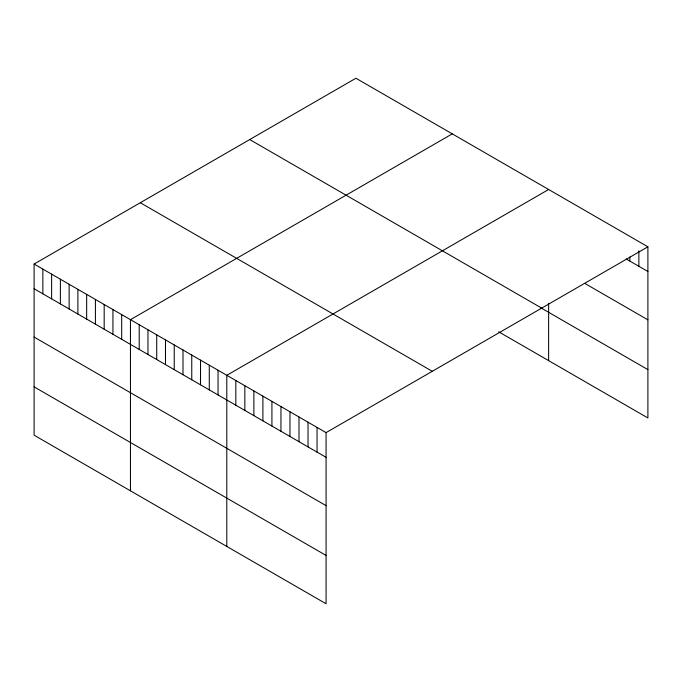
<?xml version="1.0" encoding="UTF-8"?>
<svg xmlns="http://www.w3.org/2000/svg" width="682" height="682" viewBox="0 0 682 682"><rect width="100%" height="100%" fill="white"/><g stroke="black" fill="none" stroke-linecap="round" stroke-linejoin="round"><path stroke-width="1.02" d="M647.9 246.807L326.073 432.618L326.073 603.758L34.1 435.193L34.1 264.045L355.927 78.242L647.9 246.807L647.9 417.955L498.704 331.81M452.277 133.868L130.45 319.679L130.45 490.818M548.626 189.494L226.799 375.305L226.799 546.444M626.238 259.007L647.9 271.504M584.73 283.362L647.9 319.832M249.723 139.554L541.696 308.128M540.749 307.761L647.9 369.627M140.304 202.733L432.277 371.298M34.1 264.045L326.073 432.618M34.1 288.75L326.073 457.315M34.1 337.07L326.073 505.643M34.1 386.865L326.073 555.429M638.872 250.857L638.872 266.295M629.853 256.969L629.853 261.087M548.626 303.354L548.626 360.642M317.045 427.409L317.045 452.106M308.025 422.192L308.025 446.898M298.997 416.983L298.997 441.68M289.969 411.775L289.969 436.471M280.95 406.566L280.95 431.263M271.922 401.357L271.922 426.054M262.902 396.14L262.902 420.845M253.875 390.931L253.875 415.636M244.847 385.722L244.847 410.419M235.827 380.513L235.827 405.21M218.044 370.249L218.044 394.946M209.28 365.185L209.28 389.891M200.525 360.13L200.525 384.827M191.761 355.075L191.761 379.772M183.006 350.019L183.006 374.716M174.242 344.964L174.242 369.661M165.487 339.9L165.487 364.606M156.724 334.845L156.724 359.542M147.968 329.79L147.968 354.487M139.213 324.734L139.213 349.431M121.694 314.615L121.694 339.321M112.931 309.56L112.931 334.257M104.176 304.504L104.176 329.201M95.412 299.449L95.412 324.146M86.657 294.394L86.657 319.091M77.893 289.33L77.893 314.035M69.138 284.275L69.138 308.972M60.374 279.219L60.374 303.916M51.619 274.164L51.619 298.861M42.855 269.109L42.855 293.806"/></g></svg>
